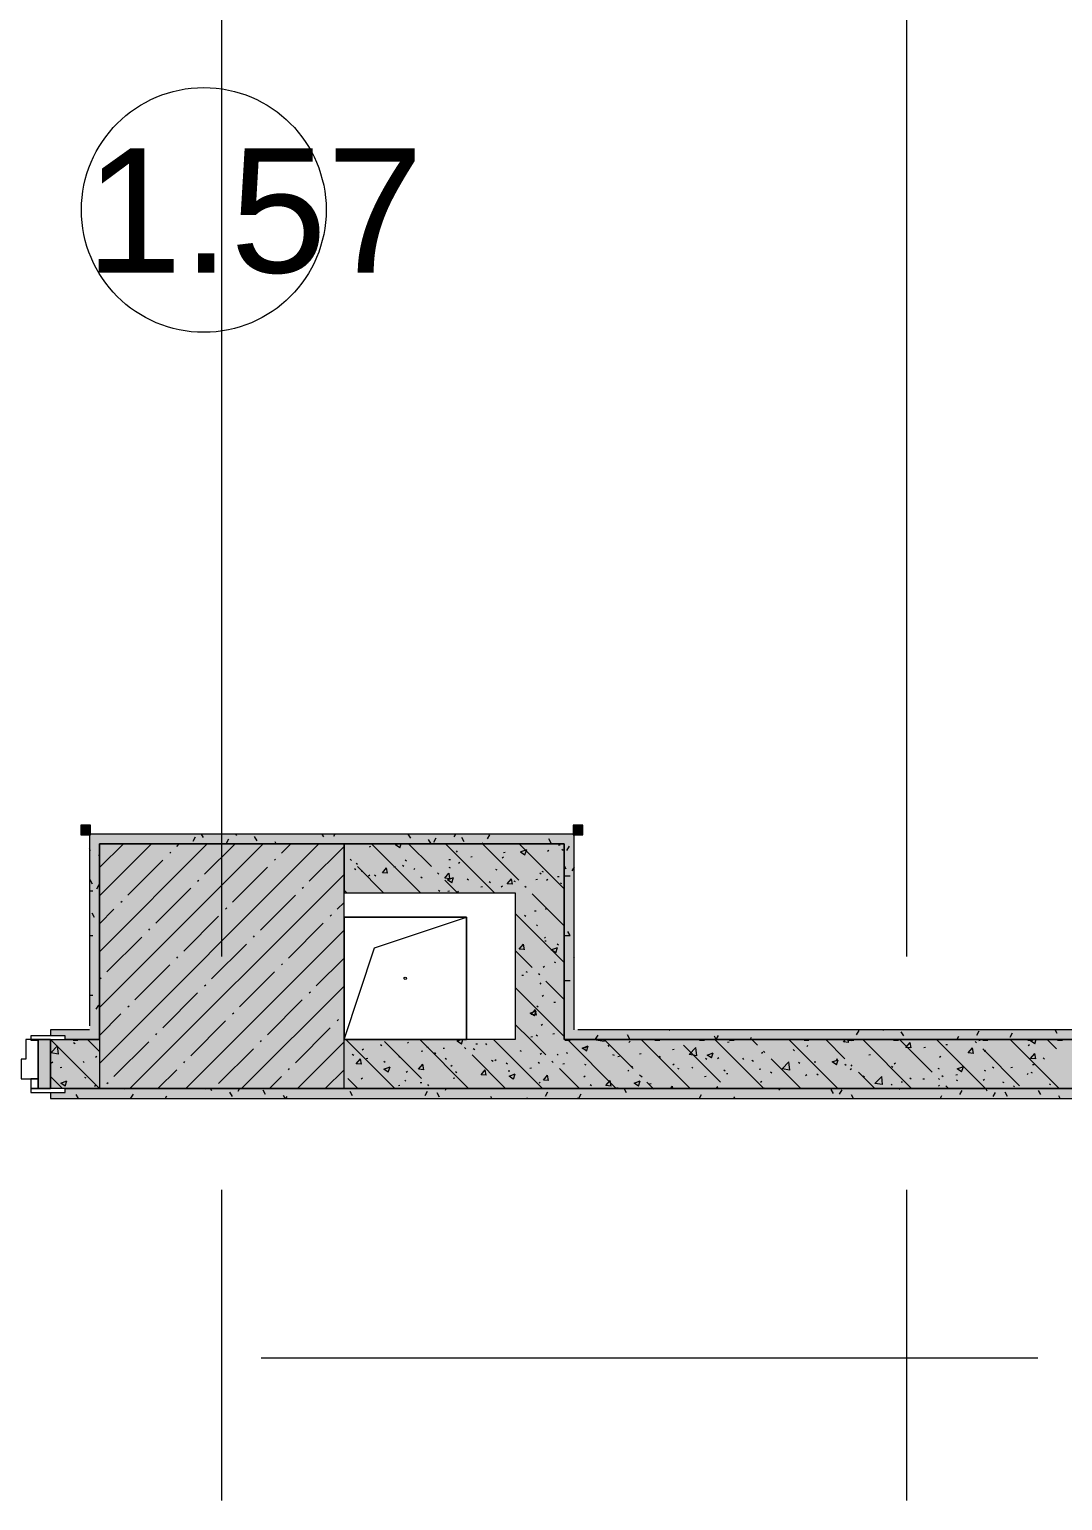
# Model space of a CAD drawing. Header units: millimetres. Extents: x -3817 to 677485, y -22715 to 103890.
# Drawn here: x 70410 to 72522, y 23770 to 26775 of the extents above; entities that cross this region are included whole.
import ezdxf

# ---------------------------------------------------------------- set-up
doc = ezdxf.new("R2010")
doc.units = ezdxf.units.MM
doc.layers.add('PDF _Геометрия', color=7, linetype='Continuous', true_color=0x1d1d1d)
doc.layers.add('PDF _Сплошная заливка', color=7, linetype='Continuous', true_color=0xffffff)
doc.layers.add('PDF _Текст', color=7, linetype='Continuous')
doc.styles.add('PDF GOST-Common', font='arial.ttf')

msp = doc.modelspace()

# ---------------------------------------------------------------- hatches: boundary and pattern name
at = {"layer": 'PDF _Сплошная заливка', "transparency": 33554559}
for points in [[(71174.4, 25111.4), (71503.3, 25111.4), (71503.3, 25131.3), (70533.3, 25131.3), (70533.3, 25111.4), (71053.3, 25111.4)], [(71503.3, 24731.3), (71523.3, 24731.3), (71523.3, 25131.3), (71503.3, 25131.3), (71503.3, 24753.5)], [(70553.3, 24611.4), (71053.3, 24611.4), (71053.3, 25111.4), (70553.3, 25111.4), (70553.3, 24753.5)], [(71503.3, 25011.3), (71503.3, 25111.4), (71053.3, 25111.4), (71053.3, 25011.3), (71403.3, 25011.3)]]:
    msp.add_hatch(color=256, dxfattribs=at).paths.add_polyline_path(points)
h = msp.add_hatch(color=256, dxfattribs=at)
h.paths.add_polyline_path([(82473.3, 24611.4), (82673.3, 24611.4), (82673.3, 24711.3), (82443.3, 24711.3), (82443.3, 24611.4)], flags=0)
h.paths.add_polyline_path([(77563.3, 24611.4), (77593.3, 24611.4), (77593.3, 24711.3), (77493.3, 24711.3), (77493.3, 24611.4)], flags=0)
h.paths.add_polyline_path([(75988.1, 24611.4), (76993.3, 24611.4), (76993.3, 24711.3), (75988.1, 24711.3)], flags=0)
h.paths.add_polyline_path([(74858.1, 24611.4), (74888.1, 24611.4), (74888.1, 24711.3), (74283.3, 24711.3), (74283.3, 24611.4)], flags=0)
h.paths.add_polyline_path([(81493.3, 24611.4), (81493.3, 24711.3), (81393.3, 24711.3), (81393.3, 24611.4), (81463.3, 24611.4)], flags=0)
h.paths.add_polyline_path([(80893.3, 24611.4), (80893.3, 24711.3), (78693.3, 24711.3), (78693.3, 24611.4), (80080.6, 24611.4)], flags=0)
h.paths.add_polyline_path([(73783.3, 24611.4), (73783.3, 24711.3), (71053.3, 24711.3), (71053.3, 24611.4), (72658.8, 24611.4)], flags=0)
h.paths.add_polyline_path([(69353.3, 24611.4), (69353.3, 24711.3), (68553.3, 24711.3), (68553.3, 24611.4), (69323.3, 24611.4)], flags=0)
h.paths.add_polyline_path([(70453.3, 24611.4), (70553.3, 24611.4), (70553.3, 24711.3), (70453.3, 24711.3)], flags=0)
h = msp.add_hatch(color=256, dxfattribs=at)
h.paths.add_polyline_path([(70553.3, 24711.3), (70553.3, 24731.3), (70453.3, 24731.3), (70453.3, 24719.3), (70483.3, 24718.8), (70483.3, 24711.3)], flags=0)
h.paths.add_polyline_path([(68653.3, 24711.3), (69323.3, 24712.2), (69323.3, 24719.3), (69353.3, 24719.3), (69353.3, 24731.3), (68653.3, 24731.3)], flags=0)
h = msp.add_hatch(color=256, dxfattribs=at)
h.paths.add_polyline_path([(82573.3, 24591.3), (82573.3, 24611.4), (82473.3, 24611.4), (82473.3, 24603.3), (82443.3, 24603.3), (82443.3, 24591.3), (82553.3, 24591.3)], flags=0)
h.paths.add_polyline_path([(77111.9, 24591.3), (77593.3, 24591.3), (77593.3, 24603.3), (77563.3, 24603.3), (77563.3, 24611.4), (76018.1, 24611), (76018.1, 24603.3), (75988.1, 24603.3), (75988.1, 24591.3), (76993.3, 24591.3)], flags=0)
h.paths.add_polyline_path([(80080.6, 24591.3), (81493.3, 24591.3), (81493.3, 24603.3), (81463.3, 24603.3), (81463.3, 24611.4), (78723.3, 24611.4), (78723.3, 24603.3), (78693.3, 24603.3), (78693.3, 24591.3)], flags=0)
h.paths.add_polyline_path([(74888.1, 24591.3), (74888.1, 24603.3), (74858.1, 24603.3), (74858.1, 24611.4), (70483.3, 24611.4), (70483.3, 24603.3), (70453.3, 24603.3), (70453.3, 24591.3), (74858.1, 24591.3)], flags=0)
h.paths.add_polyline_path([(68553.3, 24591.3), (69353.3, 24591.3), (69353.3, 24603.3), (69323.3, 24603.3), (69323.3, 24611.4), (68553.3, 24611.4)], flags=0)

# ---------------------------------------------------------------- linework, layer by layer
at = {"layer": 'PDF _Геометрия', "color": 253, "lineweight": 9, "true_color": 0xaaaaaa}
for points in [[(70803.3, 24880.9), (70803.3, 26809.4), (70803.3, 29309.4)], [(72203.3, 24880.9), (72203.3, 26809.4), (72203.3, 29309.4)], [(70803.3, 23769.7), (70803.3, 24404.7)], [(72203.3, 23769.7), (72203.3, 24404.7)], [(70883.8, 24061.3), (72471.3, 24061.3)]]:
    msp.add_lwpolyline(points, dxfattribs=at)
at = {"layer": 'PDF _Геометрия', "color": 9, "lineweight": 9, "true_color": 0xc0c0c0}
for points in [[(70553.3, 24711.3), (70483.3, 24711.3), (70553.3, 24711.3), (70553.3, 24731.3), (70553.3, 25111.4), (71503.3, 25111.4), (71503.3, 24731.3), (71503.3, 24711.3), (73164.3, 24711.3), (73184.3, 24711.3), (73184.3, 25111.4), (74163.3, 25111.4), (74183.3, 25111.4), (74183.3, 28411.3), (74183.3, 28431.3), (73503.3, 28431.3), (73503.3, 28771.3), (73503.3, 28791.3), (73153.3, 28791.3), (73153.3, 28771.3), (73134.8, 28771.3)], [(71523.3, 25131.3), (71503.3, 25131.3), (70533.3, 25131.3), (70533.3, 25111.4)], [(73783.3, 24711.3), (73284.3, 24711.3), (73284.3, 25011.3), (73783.3, 25011.3), (73783.3, 25111.4), (73184.3, 25111.4), (73184.3, 25011.3), (73184.3, 24711.3), (71503.3, 24711.3), (71503.3, 25011.3), (71503.3, 25111.4), (71053.3, 25111.4), (71053.3, 25011.3), (71403.3, 25011.3), (71403.3, 24711.3), (71053.3, 24711.3)], [(70453.3, 24731.3), (70453.3, 24719.3)], [(70453.3, 24711.3), (70453.3, 24611.4)], [(70453.3, 24603.3), (70453.3, 24591.3), (74888.1, 24591.3), (74888.1, 24603.3)]]:
    msp.add_lwpolyline(points, dxfattribs=at)
at = {"layer": 'PDF _Геометрия', "color": 7, "lineweight": 20}
for points in [[(70535.3, 25129.8), (70535.3, 25149.3), (70515.3, 25149.3), (70515.3, 25129.8)], [(71521.8, 25129.3), (71541.3, 25129.3), (71541.3, 25149.3), (71521.8, 25149.3)]]:
    msp.add_lwpolyline(points, close=True, dxfattribs=at)
at = {"layer": 'PDF _Геометрия', "color": 253, "lineweight": 9, "true_color": 0x9b9b9b}
for points in [[(70749.4, 25125), (70744.4, 25116.3)], [(70766, 25124.5), (70762, 25131.3)], [(70834, 25128.6), (70832.4, 25131.3)], [(70875.7, 25117.4), (70870.7, 25126.1)], [(71011.7, 25125.6), (71008.4, 25131.3)], [(71034.6, 25131.3), (71031.7, 25126.4)], [(71189.5, 25122.6), (71184.4, 25131.3)], [(71281, 25131.3), (71277.5, 25125.3)], [(71299.1, 25115.5), (71294.1, 25124.2)], [(71350.5, 25129.9), (71345.5, 25121.2)], [(70535.5, 25097), (70533.3, 25100.9)], [(70817.4, 25121), (70812.4, 25112.2)], [(70914.4, 25111.4), (70912.3, 25115)], [(71199.2, 25111.7), (71199, 25111.4)], [(71231.1, 25111.4), (71226.1, 25120.1)], [(71240.9, 25122.9), (71235.8, 25114.1)], [(71336.7, 25111.4), (71335.7, 25113.1)], [(71476.8, 25112.5), (71471.8, 25121.2)], [(71513, 25106.5), (71508, 25097.8)], [(70553.3, 25090.1), (70551.4, 25086.9)], [(71507.3, 25059.7), (71503.3, 25066.7)], [(71523.3, 25063.3), (71519.1, 25056.2)], [(70539.6, 25028.9), (70534.6, 25037.7)], [(71505.5, 25045.7), (71515.6, 25045.7)], [(70533.3, 25015.2), (70540.2, 25015.2)], [(70552.4, 25027.6), (70547.3, 25018.9)], [(70543.7, 24960.9), (70538.7, 24969.6)], [(70533.3, 24923.7), (70540.2, 24923.7)], [(71505.5, 24923.7), (71515.6, 24923.7)], [(71515.5, 24923.7), (71510.4, 24932.4)], [(71523.3, 24880.5), (71522.1, 24878.5)], [(71505.5, 24832.3), (71515.6, 24832.3)], [(70533.3, 24801.8), (70540.2, 24801.8)], [(70551.3, 24781.9), (70546.2, 24773.2)], [(70499.7, 24710.4), (70509.7, 24710.4)], [(71503.7, 24724.7), (71503.3, 24723.9)], [(71505.5, 24710.4), (71515.6, 24710.4)], [(71571.8, 24720.6), (71566.7, 24711.9)], [(71637.4, 24712.5), (71632.4, 24721.2)], [(71688.4, 24710.4), (71698.4, 24710.4)], [(71718.7, 24731.3), (71718, 24730.2)], [(71779.8, 24710.4), (71789.9, 24710.4)], [(71814, 24711.3), (71810.1, 24718.2)], [(71817.5, 24719.5), (71812.8, 24711.3)], [(71840.8, 24710.4), (71850.8, 24710.4)], [(71885.5, 24715.5), (71883.2, 24711.3)], [(71993.2, 24710.4), (72003.2, 24710.4)], [(72084.6, 24710.4), (72094.7, 24710.4)], [(72104.9, 24729.6), (72099.8, 24720.9)], [(72155.3, 24729.9), (72154.4, 24731.3)], [(72176.1, 24710.4), (72186.1, 24710.4)], [(72196.9, 24718.8), (72191.9, 24727.5)], [(72309, 24717.4), (72305.5, 24711.3)], [(72350.6, 24728.5), (72345.6, 24719.8)], [(72358.9, 24710.4), (72369, 24710.4)], [(72418.6, 24724.4), (72413.6, 24715.7)], [(72450.4, 24710.4), (72460.4, 24710.4)], [(72510.7, 24723.9), (72506.4, 24731.3)], [(72511.3, 24710.4), (72521.4, 24710.4)], [(70510.7, 24591.3), (70506.3, 24599)], [(70523.2, 24611.4), (70522.8, 24610.7)], [(70605.7, 24609.6), (70604.7, 24611.4)], [(70622.3, 24600.1), (70617.3, 24591.4)], [(70690.3, 24596), (70687.6, 24591.3)], [(70769.6, 24611.4), (70768.6, 24609.6)], [(70783.4, 24606.6), (70780.7, 24611.4)], [(70825.1, 24595.4), (70820, 24604.2)], [(70840, 24611.4), (70836.6, 24605.5)], [(70893.1, 24599.5), (70888.1, 24608.2)], [(70933, 24591.3), (70929.7, 24597.1)], [(70936.1, 24594.9), (70934, 24591.3)], [(71070.8, 24596.5), (71065.8, 24605.3)], [(71223.4, 24605), (71218.4, 24596.3)], [(71248.5, 24593.6), (71243.5, 24602.3)], [(71262.3, 24611.4), (71260, 24607.4)], [(71355.4, 24591.3), (71353.2, 24595.2)], [(71427.5, 24592.7), (71426.7, 24591.3)], [(71469.2, 24603.9), (71464.1, 24595.2)], [(71531.3, 24591.3), (71530.9, 24592.2)], [(71537.2, 24599.8), (71532.3, 24591.3)], [(71630.3, 24602.8), (71625.4, 24611.4)], [(71684.6, 24611.4), (71683.5, 24609.3)], [(71782.9, 24598.7), (71778.7, 24591.3)], [(71851, 24594.6), (71849.1, 24591.3)], [(71944.1, 24608), (71942.1, 24611.4)], [(72053.8, 24600.9), (72048.7, 24609.6)], [(72070.3, 24608.8), (72065.3, 24600.1)], [(72094.5, 24591.3), (72090.4, 24598.5)], [(72107, 24611.4), (72106.9, 24611.2)], [(72189.8, 24609.1), (72188.5, 24611.4)], [(72274.4, 24596.5), (72271.4, 24591.3)], [(72316, 24607.7), (72311, 24599)], [(72367.5, 24606.1), (72364.5, 24611.4)], [(72384.1, 24603.6), (72379, 24594.9)], [(72409.2, 24594.9), (72404.1, 24603.7)], [(72477.2, 24599), (72472.2, 24607.7)], [(72516.8, 24591.3), (72513.8, 24596.6)]]:
    msp.add_lwpolyline(points, dxfattribs=at)
at = {"layer": 'PDF _Геометрия', "color": 7, "lineweight": 9}
for points in [[(71523.3, 24731.3), (71523.3, 24752.3), (71523.3, 25131.3)], [(70533.3, 25111.4), (70533.3, 24739.3)], [(71053.3, 24711.3), (71115.8, 24898.8), (71303.3, 24961.3)], [(70533.3, 24731.3), (70453.3, 24731.3)], [(73164.3, 24731.3), (73143.3, 24731.3), (71531.3, 24731.3)]]:
    msp.add_lwpolyline(points, dxfattribs=at)
at = {"layer": 'PDF _Геометрия', "lineweight": 9}
for points in [[(70553.3, 25005), (70659.7, 25111.4)], [(70553.3, 24890.9), (70773.7, 25111.4)], [(70553.3, 24776.9), (70887.8, 25111.4)], [(70553.3, 24662.8), (71001.8, 25111.4)], [(70554.6, 25063.3), (70602.6, 25111.4)], [(70697.2, 25091.9), (70699.6, 25094.2)], [(70711.4, 25106.1), (70716.7, 25111.4)], [(70768.5, 25049.1), (70830.7, 25111.4)], [(70925.3, 25091.9), (70944.8, 25111.4)], [(70982.3, 25034.8), (71053.3, 25105.8)], [(70611.7, 25006.3), (70682.9, 25077.6)], [(70825.5, 24992.1), (70896.8, 25063.3)], [(70911, 25077.6), (70913.4, 25080)], [(70615.8, 24611.4), (71053.3, 25048.8)], [(70754.2, 25034.8), (70756.6, 25037.2)], [(70668.7, 24949.3), (70740, 25020.6)], [(70882.5, 24935), (70953.8, 25006.3)], [(70968.1, 25020.6), (70970.4, 25023)], [(70553.3, 24947.9), (70583.1, 24977.8)], [(70597.4, 24992.1), (70599.8, 24994.4)], [(70811.2, 24977.8), (70813.6, 24980.2)], [(71039.3, 24977.8), (71053.3, 24991.7)], [(70725.7, 24892.3), (70797, 24963.6)], [(70939.5, 24878), (71010.8, 24949.3)], [(71025.1, 24963.6), (71027.5, 24965.9)], [(70568.9, 24849.5), (70640.2, 24920.8)], [(70654.4, 24935), (70656.8, 24937.4)], [(70729.9, 24611.4), (71053.3, 24934.7)], [(70868.3, 24920.8), (70870.6, 24923.2)], [(70782.7, 24835.2), (70854, 24906.5)], [(70625.9, 24792.5), (70697.2, 24863.8)], [(70711.4, 24878), (70713.8, 24880.4)], [(70925.3, 24863.8), (70927.7, 24866.1)], [(70996.6, 24821), (71053.3, 24877.7)], [(70554.6, 24835.2), (70557, 24837.6)], [(70768.5, 24821), (70770.8, 24823.4)], [(70839.7, 24778.2), (70911, 24849.5)], [(70682.9, 24735.5), (70754.2, 24806.7)], [(70843.9, 24611.4), (71053.3, 24820.7)], [(70982.3, 24806.7), (70984.7, 24809.1)], [(70553.3, 24719.8), (70597.4, 24764)], [(70611.7, 24778.2), (70614, 24780.6)], [(70825.5, 24764), (70827.9, 24766.3)], [(70896.8, 24721.2), (70968.1, 24792.5)], [(70740, 24678.4), (70811.2, 24749.7)], [(70953.8, 24664.2), (71025.1, 24735.5)], [(71039.3, 24749.7), (71041.7, 24752.1)], [(70583.1, 24635.7), (70654.4, 24706.9)], [(70668.7, 24721.2), (70671, 24723.6)], [(70882.5, 24706.9), (70884.9, 24709.3)], [(70958, 24611.4), (71053.3, 24706.6)], [(70797, 24621.4), (70868.3, 24692.7)], [(70672.9, 24611.4), (70711.4, 24649.9)], [(70725.7, 24664.2), (70728.1, 24666.5)], [(70939.5, 24649.9), (70941.9, 24652.3)], [(71015, 24611.4), (71053.3, 24649.6)], [(70568.9, 24621.4), (70571.3, 24623.8)], [(70901, 24611.4), (70925.3, 24635.7)]]:
    msp.add_lwpolyline(points, dxfattribs=at)
at = {"layer": 'PDF _Геометрия', "color": 7, "lineweight": 9}
for points in [[(71053.3, 25111.4), (70553.3, 25111.4), (70553.3, 24611.4), (71053.3, 24611.4)], [(71303.3, 24961.3), (71303.3, 24711.3), (71053.3, 24711.3), (71053.3, 24961.3)], [(71303.3, 24961.3), (71053.3, 24961.3), (71053.3, 24711.3), (71303.3, 24711.3)]]:
    msp.add_lwpolyline(points, close=True, dxfattribs=at)
at = {"layer": 'PDF _Геометрия', "color": 252, "lineweight": 9, "true_color": 0x878787}
for points in [[(71105.4, 25104.8), (71108.1, 25106.8)], [(71209.6, 25011.3), (71109.6, 25111.4)], [(71167.4, 25103.3), (71158.5, 25109.3), (71163.8, 25111.4)], [(71167.4, 25103.3), (71170.1, 25111.4)], [(71231.8, 25064.6), (71185.1, 25111.4)], [(71360.5, 25011.3), (71260.5, 25111.4)], [(71282.1, 25096.6), (71284.6, 25094.3)], [(71410.4, 25036.9), (71336, 25111.4)], [(71379.4, 25093.8), (71382.8, 25094.2)], [(71503.3, 25019.4), (71411.3, 25111.4)], [(71414, 25095.1), (71426.5, 25099.8)], [(71414, 25095.1), (71422.9, 25089.1)], [(71422.9, 25089), (71426.5, 25099.8)], [(71469.1, 25096.2), (71471.7, 25098.2)], [(71491.7, 25108.6), (71495.1, 25109)], [(71500.9, 25097.3), (71498.4, 25099.8)], [(71053.3, 25092.3), (71053.3, 25092.3)], [(71068.4, 25077.2), (71065.9, 25079.7)], [(71077.8, 25071.7), (71080.6, 25069.9)], [(71134.2, 25011.3), (71081, 25064.6)], [(71155.3, 25064.3), (71158.6, 25064.7)], [(71172.7, 25067.7), (71175.5, 25065.9)], [(71178.4, 25078.8), (71180.9, 25076.5)], [(71267.6, 25079.1), (71270.9, 25079.5)], [(71267.6, 25063.7), (71270.5, 25061.9)], [(71286.9, 25071.5), (71289.6, 25073.5)], [(71312.1, 25084.9), (71315.4, 25085.4)], [(71376.7, 25082.8), (71379.4, 25084.9)], [(71074.7, 25061), (71077.2, 25058.7)], [(71088, 25055.4), (71091.3, 25055.9)], [(71103.3, 25045.6), (71105.9, 25047.6)], [(71115.3, 25047.9), (71118.1, 25046.1)], [(71142.3, 25051.1), (71131.6, 25052.1), (71140.2, 25062.3)], [(71142.3, 25051.1), (71140.2, 25062.2)], [(71195.6, 25058.9), (71198.3, 25061)], [(71210.2, 25043.9), (71213, 25042.1)], [(71246.9, 25049.5), (71244.4, 25052)], [(71269.8, 25040), (71259.2, 25040.9), (71267.7, 25051.1)], [(71285.1, 25011.3), (71259.5, 25036.9)], [(71273.5, 25031.8), (71264.7, 25037.7), (71277.1, 25042.5)], [(71269.8, 25039.9), (71267.8, 25051.1)], [(71273.5, 25031.7), (71277.1, 25042.4)], [(71305.1, 25039.8), (71307.9, 25038)], [(71350, 25034.4), (71352.5, 25032.1)], [(71362.5, 25059.7), (71365.4, 25057.9)], [(71397.3, 25028.8), (71386.7, 25029.8), (71395.3, 25040)], [(71397.3, 25028.8), (71395.3, 25039.9)], [(71400, 25035.8), (71402.9, 25034)], [(71445, 25038.5), (71448.3, 25038.9)], [(71453.7, 25052.2), (71456.2, 25049.9)], [(71457.5, 25055.7), (71460.3, 25053.9)], [(71466.9, 25037), (71469.6, 25039)], [(71489.5, 25044.3), (71492.8, 25044.8)], [(71058.7, 25011.3), (71053.3, 25016.8)], [(71246.3, 25016.6), (71248.8, 25014.3)], [(71265.3, 25014.8), (71268.6, 25015.3)], [(71284.7, 25012.3), (71287.4, 25014.3)], [(71332.7, 25023.7), (71336, 25024.1)], [(71374.6, 25023.6), (71377.2, 25025.7)], [(71425.4, 25021.9), (71422.9, 25024.4)], [(71503.3, 24944), (71438, 25009.3)], [(71494.9, 25031.8), (71497.8, 25030)], [(71442.7, 24974.2), (71446, 24974.6)], [(71464.7, 24977.8), (71467.4, 24979.8)], [(71503.3, 24868.6), (71403.3, 24968.6)], [(71422.1, 24965.3), (71424.9, 24963.5)], [(71446.4, 24946.1), (71448.8, 24943.8)], [(71462.6, 24918.6), (71465.2, 24920.6)], [(71463.3, 24912.9), (71466.6, 24913.4)], [(71438, 24858.4), (71403.3, 24893.2)], [(71422, 24895.1), (71411.4, 24896), (71419.9, 24906.2)], [(71422, 24895), (71420, 24906.2)], [(71485.8, 24888.6), (71476.9, 24894.6), (71489.4, 24899.3)], [(71485.8, 24888.5), (71489.4, 24899.3)], [(71489, 24907), (71491.4, 24904.8)], [(71460.4, 24859.4), (71463.1, 24861.5)], [(71482.4, 24870.5), (71485.2, 24868.7)], [(71416.5, 24842.8), (71419.8, 24843.2)], [(71424.9, 24850.6), (71427.8, 24848.8)], [(71453.1, 24843.3), (71450.6, 24845.8)], [(71453.2, 24827), (71455.7, 24824.7)], [(71503.3, 24793.2), (71465.7, 24830.8)], [(71503.3, 24717.7), (71403.3, 24817.7)], [(71458.3, 24800.2), (71460.9, 24802.3)], [(71442.5, 24759.7), (71433.7, 24765.6), (71446.1, 24770.4)], [(71446.7, 24761.4), (71436, 24762.3), (71444.6, 24772.5)], [(71442.5, 24759.6), (71446.1, 24770.3)], [(71446.7, 24761.3), (71444.6, 24772.4)], [(71447, 24780.1), (71449.8, 24778.3)], [(71482, 24787.5), (71485.3, 24787.9)], [(71465.7, 24679.9), (71434.2, 24711.3), (71403.3, 24742.3)], [(71456.1, 24741), (71458.8, 24743.1)], [(70553.5, 24611.4), (70453.5, 24711.3)], [(70500.7, 24705.5), (70503.6, 24703.7)], [(70553.3, 24687.1), (70529, 24711.3)], [(71157, 24611.4), (71057, 24711.3)], [(71211.7, 24632.1), (71136.3, 24707.5)], [(71182.7, 24703.8), (71185.3, 24705.8)], [(71307.9, 24611.4), (71207.9, 24711.3)], [(71287.1, 24707.5), (71283.3, 24711.3)], [(71293.1, 24702.3), (71284.3, 24708.3), (71292.3, 24711.3)], [(71293.1, 24702.3), (71296.2, 24711.3)], [(71322.9, 24702.6), (71326.3, 24703)], [(71342.2, 24703.1), (71344.6, 24700.9)], [(71458.7, 24611.4), (71358.7, 24711.3)], [(71435.2, 24717.3), (71438.5, 24717.8)], [(71445.8, 24720.9), (71448.3, 24718.7)], [(71479.7, 24723.2), (71483.1, 24723.6)], [(71609.6, 24611.4), (71509.6, 24711.3)], [(71584.7, 24707.7), (71568.8, 24710.2), (71570, 24711.3)], [(71584.7, 24707.7), (71584.2, 24711.3)], [(71644.2, 24652.2), (71585.1, 24711.3)], [(71635, 24705.7), (71637.7, 24707.8)], [(71760.5, 24611.4), (71660.5, 24711.3)], [(71911.3, 24611.4), (71811.3, 24711.3)], [(71836.7, 24706.2), (71840.1, 24706.7)], [(71898.2, 24700), (71886.8, 24711.3)], [(72062.2, 24611.4), (71962.2, 24711.3)], [(72076.7, 24672.3), (72037.7, 24711.3)], [(72084.3, 24705.6), (72073.7, 24706.5), (72077.8, 24711.3)], [(72074.8, 24708.7), (72077.3, 24706.4)], [(72084.3, 24705.5), (72083.3, 24711.3)], [(72089.9, 24709.6), (72092.2, 24711.3)], [(72213.1, 24611.4), (72113.1, 24711.3)], [(72255.2, 24644.7), (72188.6, 24711.3)], [(72211.8, 24694.4), (72201.2, 24695.3), (72209.8, 24705.6)], [(72211.9, 24694.4), (72209.8, 24705.5)], [(72363.9, 24611.4), (72263.9, 24711.3)], [(72345.7, 24705), (72343.2, 24707.5)], [(72350.1, 24709.8), (72353.4, 24710.3)], [(72514.8, 24611.4), (72414.8, 24711.3)], [(72464.6, 24702.7), (72455.7, 24708.7), (72462.7, 24711.3)], [(72464.6, 24702.6), (72467.5, 24711.3)], [(72509.2, 24692.5), (72490.3, 24711.3)], [(70469.7, 24681.7), (70453.9, 24684.1), (70467.7, 24698.6)], [(70469.7, 24681.6), (70467.7, 24698.5)], [(70545.6, 24675.2), (70548.2, 24677.2)], [(71070.2, 24681.4), (71073, 24679.6)], [(71090.3, 24690.5), (71093, 24692.5)], [(71098.8, 24673), (71102.1, 24673.5)], [(71127.6, 24701.3), (71130.5, 24699.5)], [(71165.1, 24677.4), (71167.9, 24675.6)], [(71211.1, 24687.8), (71214.4, 24688.3)], [(71222.5, 24697.3), (71225.4, 24695.5)], [(71238.5, 24685.3), (71240.9, 24683.1)], [(71255.6, 24693.7), (71258.9, 24694.1)], [(71260, 24673.4), (71262.9, 24671.6)], [(71302.2, 24692.5), (71299.7, 24695)], [(71383.3, 24611.4), (71314.8, 24679.9)], [(71317.5, 24693.2), (71320.3, 24691.4)], [(71412.4, 24689.2), (71415.2, 24687.4)], [(71453.9, 24681.8), (71456.6, 24683.9)], [(71488.5, 24681.9), (71490.9, 24679.6)], [(71507.3, 24685.2), (71510.1, 24683.4)], [(71548.6, 24688.1), (71539.8, 24694), (71552.2, 24698.8)], [(71545.2, 24694.4), (71547.9, 24696.4)], [(71548.6, 24688), (71552.3, 24698.8)], [(71592.1, 24699.7), (71594.6, 24697.4)], [(71602.2, 24681.2), (71605, 24679.4)], [(71612.6, 24676.7), (71615.9, 24677.2)], [(71657.1, 24682.6), (71660.4, 24683)], [(71697.1, 24677.2), (71699.9, 24675.4)], [(71724.4, 24691.4), (71727.8, 24691.9)], [(71822.7, 24624.6), (71747.3, 24700)], [(71774.4, 24678.3), (71758.6, 24680.7), (71772.4, 24695.2)], [(71774.4, 24678.2), (71772.5, 24695.1)], [(71792, 24673.2), (71794.9, 24671.4)], [(71804.2, 24673.8), (71795.3, 24679.8), (71807.8, 24684.6)], [(71804.2, 24673.8), (71807.8, 24684.5)], [(71816.5, 24672.4), (71819.2, 24674.5)], [(71867.4, 24673.1), (71869.9, 24670.8)], [(71906.3, 24683.8), (71909, 24685.8)], [(71913.2, 24684.9), (71910.7, 24687.4)], [(71971.1, 24690.9), (71973.6, 24688.6)], [(71998.7, 24697.1), (72001.3, 24699.2)], [(72125.9, 24680.3), (72129.3, 24680.8)], [(72238.2, 24695.1), (72241.6, 24695.6)], [(72269.9, 24675.2), (72272.6, 24677.2)], [(72282.7, 24701), (72286.1, 24701.4)], [(72339.4, 24683.2), (72328.7, 24684.2), (72337.3, 24694.4)], [(72339.4, 24683.2), (72337.3, 24694.3)], [(72433.7, 24617), (72358.3, 24692.5)], [(72361.2, 24687.7), (72363.9, 24689.7)], [(72451, 24699.1), (72453.7, 24701.1)], [(72466.9, 24672.1), (72456.3, 24673), (72464.8, 24683.2)], [(72466.9, 24672), (72464.9, 24683.2)], [(72482.2, 24673.8), (72484.7, 24671.5)], [(70455.8, 24663.8), (70458.4, 24665.9)], [(70473.2, 24654.6), (70476.5, 24655.1)], [(70520, 24666.8), (70522.4, 24664.6)], [(71088.8, 24661.1), (71078.1, 24662), (71086.7, 24672.2)], [(71088.8, 24661), (71086.7, 24672.2)], [(71134.8, 24667.5), (71137.2, 24665.3)], [(71143.7, 24645), (71134.9, 24650.9), (71147.3, 24655.7)], [(71143.7, 24644.9), (71147.3, 24655.7)], [(71180.5, 24644.6), (71183.1, 24646.7)], [(71216.3, 24649.9), (71205.7, 24650.9), (71214.2, 24661.1)], [(71216.3, 24649.9), (71214.2, 24661)], [(71271.8, 24657.1), (71274.4, 24659.2)], [(71281.1, 24646.3), (71283.5, 24644)], [(71343.8, 24638.8), (71333.2, 24639.7), (71341.8, 24649.9)], [(71343.8, 24638.7), (71341.8, 24649.9)], [(71354.9, 24669.4), (71357.8, 24667.6)], [(71361.6, 24668.5), (71364.2, 24670.6)], [(71384.8, 24664.1), (71387.2, 24661.8)], [(71388.4, 24647.2), (71391.8, 24647.6)], [(71433, 24653.1), (71436.3, 24653.5)], [(71449.9, 24665.4), (71452.7, 24663.5)], [(71480.8, 24664.8), (71478.2, 24667.3)], [(71534.2, 24611.4), (71493.3, 24652.2)], [(71500.3, 24661.9), (71503.6, 24662.4)], [(71544.8, 24661.3), (71547.6, 24659.5)], [(71632.9, 24646.6), (71635.5, 24648.6)], [(71639.7, 24657.3), (71642.5, 24655.5)], [(71725.2, 24659.9), (71727.9, 24661.9)], [(71734.6, 24653.3), (71737.4, 24651.5)], [(71763.7, 24655.3), (71766.2, 24653)], [(71829.5, 24649.3), (71832.3, 24647.5)], [(71886.9, 24669.2), (71889.8, 24667.4)], [(71901.8, 24650.8), (71905.1, 24651.3)], [(71924.4, 24645.3), (71927.3, 24643.5)], [(71986.8, 24611.4), (71925.8, 24672.3)], [(71964.2, 24648.9), (71948.4, 24651.3), (71962.2, 24665.7)], [(71964.2, 24648.8), (71962.2, 24665.7)], [(71981.9, 24665.2), (71984.7, 24663.4)], [(72014.1, 24665.6), (72017.4, 24666)], [(72059.7, 24659.6), (72050.8, 24665.6), (72063.3, 24670.3)], [(72058.6, 24671.5), (72061.9, 24671.9)], [(72059.7, 24659.5), (72063.3, 24670.3)], [(72076.8, 24661.2), (72079.6, 24659.4)], [(72087.8, 24650.5), (72090.4, 24652.5)], [(72091.8, 24657.3), (72089.3, 24659.8)], [(72137.7, 24611.4), (72104.3, 24644.7)], [(72171.7, 24657.2), (72174.5, 24655.3)], [(72177.6, 24661.8), (72180.3, 24663.9)], [(72266.6, 24653.1), (72269.4, 24651.3)], [(72315.2, 24645.4), (72306.4, 24651.3), (72318.8, 24656.1)], [(72315.2, 24645.3), (72318.8, 24656)], [(72361.5, 24649.1), (72364.3, 24647.3)], [(72378.5, 24656), (72381, 24653.7)], [(72415.6, 24654.5), (72418.9, 24654.9)], [(72456.4, 24645.1), (72459.3, 24643.3)], [(72460.1, 24660.4), (72463.4, 24660.8)], [(70478.1, 24611.4), (70453.3, 24636.2)], [(70483.3, 24616.1), (70474.4, 24622.1), (70486.9, 24626.8)], [(70483.3, 24616), (70486.9, 24626.8)], [(70522.8, 24634.9), (70525.6, 24633.1)], [(70543.4, 24616), (70546.1, 24618.1)], [(71081.6, 24611.4), (71060.8, 24632.1)], [(71088.1, 24631.3), (71090.8, 24633.3)], [(71164.3, 24617.7), (71167.6, 24618.1)], [(71177.4, 24628.5), (71179.9, 24626.2)], [(71208.8, 24623.6), (71212.1, 24624)], [(71226.8, 24617), (71224.3, 24619.5)], [(71276.2, 24632.4), (71279.5, 24632.9)], [(71399.2, 24630.7), (71390.4, 24636.7), (71402.8, 24641.5)], [(71399.3, 24630.7), (71402.9, 24641.4)], [(71451.8, 24622.7), (71454.4, 24624.7)], [(71471.3, 24627.6), (71460.7, 24628.5), (71469.3, 24638.8)], [(71471.4, 24627.6), (71469.3, 24638.7)], [(71543.1, 24635.2), (71545.7, 24637.2)], [(71556.4, 24619.7), (71558.8, 24617.4)], [(71598.9, 24616.5), (71588.2, 24617.4), (71596.8, 24627.6)], [(71598.9, 24616.4), (71596.8, 24627.5)], [(71610.3, 24612.5), (71613.6, 24612.9)], [(71654.8, 24616.5), (71645.9, 24622.4), (71658.4, 24627.2)], [(71654.8, 24616.4), (71658.4, 24627.2)], [(71659.3, 24637.1), (71656.8, 24639.7)], [(71660, 24637.5), (71662.5, 24635.2)], [(71685.1, 24611.4), (71671.9, 24624.6)], [(71677.7, 24621.3), (71681, 24621.8)], [(71720.1, 24611.4), (71724.3, 24616.4)], [(71725.3, 24611.4), (71724.4, 24616.4)], [(71790, 24636.1), (71793.3, 24636.5)], [(71814.3, 24613.2), (71817, 24615.3)], [(71834.5, 24642), (71837.8, 24642.4)], [(71904.1, 24624.6), (71906.8, 24626.6)], [(71909.6, 24611.4), (71913.9, 24613)], [(71913.4, 24611.4), (71913.9, 24612.9)], [(71996.5, 24637.9), (71999.2, 24640)], [(72019.3, 24641.3), (72022.2, 24639.5)], [(72114.3, 24637.3), (72117.1, 24635.5)], [(72153.9, 24619.4), (72138.1, 24621.9), (72152, 24636.3)], [(72153.9, 24619.4), (72152, 24636.3)], [(72171.2, 24620.4), (72173.6, 24618.1)], [(72191.5, 24625), (72194.8, 24625.4)], [(72209.2, 24633.3), (72212, 24631.5)], [(72236, 24630.9), (72239.3, 24631.3)], [(72270.3, 24629.6), (72267.8, 24632.1)], [(72267.8, 24616), (72270.4, 24618)], [(72274.8, 24638.2), (72277.3, 24635.9)], [(72288.6, 24611.4), (72282.9, 24617)], [(72303.3, 24639.7), (72306.6, 24640.2)], [(72304.1, 24629.3), (72306.9, 24627.5)], [(72359.1, 24628.5), (72361.7, 24630.5)], [(72399, 24625.2), (72401.8, 24623.4)], [(72421.1, 24616.9), (72423.6, 24614.7)], [(72448.9, 24639.9), (72451.5, 24641.9)], [(72493.9, 24621.2), (72496.7, 24619.4)], [(71362.1, 24611.4), (71362.1, 24611.4)], [(71836, 24611.4), (71835.3, 24612)]]:
    msp.add_lwpolyline(points, dxfattribs=at)
at = {"layer": 'PDF _Геометрия', "color": 253, "lineweight": 13, "true_color": 0xaaaaaa}
for points in [[(70403.3, 24711.3), (70403.3, 24671.3), (70393.3, 24671.3), (70393.3, 24631.3), (70428.3, 24631.3), (70428.3, 24711.3)], [(70413.3, 24711.3), (70483.3, 24711.3), (70483.3, 24719.3), (70413.3, 24719.3)], [(70413.3, 24710.3), (70428.3, 24710.3), (70428.3, 24711.3), (70413.3, 24711.3)], [(70428.3, 24611.4), (70453.3, 24611.4), (70453.3, 24711.3), (70428.3, 24711.3)], [(70413.3, 24611.4), (70428.3, 24611.4), (70428.3, 24631.3), (70413.3, 24631.3)], [(70413.3, 24603.3), (70483.3, 24603.3), (70483.3, 24611.4), (70413.3, 24611.4)]]:
    msp.add_lwpolyline(points, close=True, dxfattribs=at)
at = {"layer": 'PDF _Геометрия', "color": 9, "lineweight": 9, "true_color": 0xc0c0c0}
msp.add_lwpolyline([(70483.3, 24611.4), (74858.1, 24611.4)], close=True, dxfattribs=at)
at = {"layer": 'PDF _Геометрия', "color": 7, "lineweight": 9}
for centre, radius in [((70766.8, 26406.1), 250), ((70766.8, 26406.1), 250), ((71178.3, 24836.3), 2.5)]:
    msp.add_circle(centre, radius, dxfattribs=at)
at = {"layer": 'PDF _Сплошная заливка', "color": 1, "lineweight": 35, "transparency": 33554559}
for points in [[(70535.3, 25129.8), (70535.3, 25149.3), (70515.3, 25129.8), (70515.3, 25149.3)], [(71541.3, 25129.3), (71541.3, 25149.3), (71521.8, 25129.3), (71521.8, 25149.3)]]:
    msp.add_solid(points, dxfattribs=at)
at = {"layer": 'PDF _Сплошная заливка', "lineweight": 35, "transparency": 33554559}
for points in [[(70553.3, 24731.3), (70553.3, 25111.4), (70533.3, 24731.3), (70533.3, 25111.4)], [(71503.3, 24711.3), (71503.3, 25011.3), (71403.3, 24711.3), (71403.3, 25011.3)], [(70453.3, 24611.4), (70453.3, 24711.3), (70428.3, 24611.4), (70428.3, 24711.3)], [(71503.3, 24711.3), (73164.3, 24711.3), (71503.3, 24731.3), (73164.3, 24731.3)]]:
    msp.add_solid(points, dxfattribs=at)

# ---------------------------------------------------------------- texts
at = {"layer": 'PDF _Текст', "color": 250, "true_color": 0x3c3c3c, "insert": (70524.9, 26403.3), "char_height": 254, "attachment_point": 4, "style": 'PDF GOST-Common'}
msp.add_mtext('1.57', dxfattribs=at)

doc.saveas('drawing.dxf')
